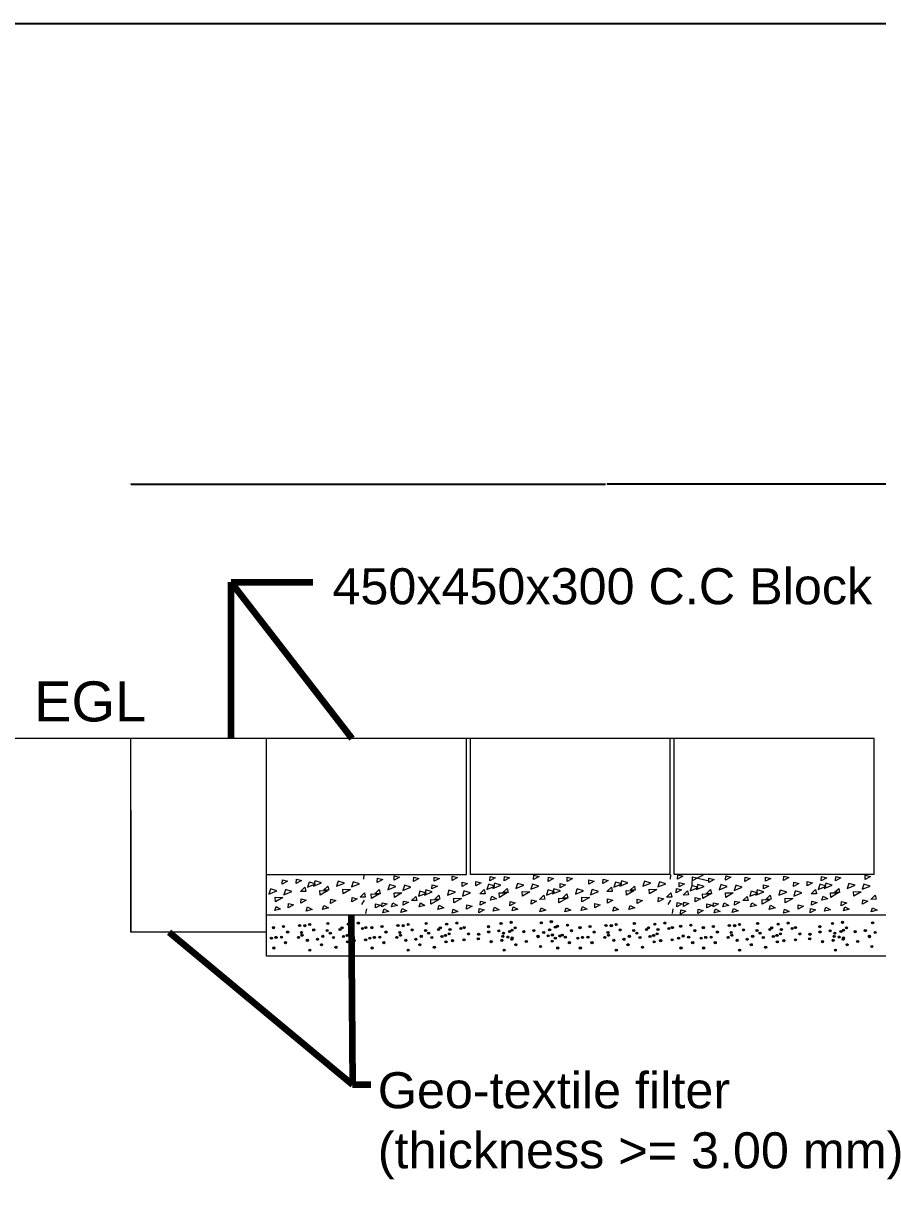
# Model space of a CAD drawing. Header units: inches. Extents: x 15 to 141071, y -30183 to 14738.
# Drawn here: x 30281 to 31949, y 761 to 3062 of the extents above; entities that cross this region are included whole.
import ezdxf

# ---------------------------------------------------------------- set-up
doc = ezdxf.new("R2010")
doc.units = ezdxf.units.IN
doc.header["$MEASUREMENT"] = 0
doc.header["$PDMODE"] = 3
doc.layers.add('LINE', color=7, linetype='Continuous')
doc.styles.get("Standard").update_dxf_attribs({"font": 'arial.ttf'})
doc.dimstyles.get("Standard").update_dxf_attribs({"dimtxt": 0.18, "dimasz": 0.18, "dimexe": 0.18, "dimexo": 0.0625, "dimgap": 0.09, "dimtad": 0, "dimtih": 1, "dimtoh": 1, "dimdec": 4, "dimzin": 0, "dimdsep": 46, "dimtxsty": 'Standard', "dimcen": 0.09, "dimadec": 0, "dimazin": 0, "dimtfac": 1, "dimtdec": 4, "dimtofl": 0, "dimtmove": 0, "dimatfit": 3, "dimfxl": 1, "dimtolj": 1, "dimtzin": 0, "dimarcsym": 0})

# ---------------------------------------------------------------- blocks, each defined once
blk = doc.blocks.new('*D16')
at = {"color": 0, "lineweight": -2, "ltscale": 0.5, "transparency": 16777216}
for p, q in [((30490.3, 2162.1), (30490.3, 2162.4)), ((30491.3, 2162.2), (31417.9, 2162.2)), ((32347.8, 2162.2), (31421.3, 2162.2)), ((32348.8, 2162.1), (32348.8, 2162.4))]:
    blk.add_line(p, q, dxfattribs=at)
at = {"color": 0, "linetype": 'Continuous', "ltscale": 0.5, "transparency": 16777216}
for points in [[(30491.3, 2162.4), (30491.3, 2162), (30490.3, 2162.2)], [(32347.8, 2162.4), (32347.8, 2162), (32348.8, 2162.2)]]:
    blk.add_solid(points, dxfattribs=at)
at = {"layer": 'Defpoints', "color": 0, "linetype": 'Continuous', "ltscale": 0.5, "transparency": 16777216}
for p in [(32348.8, 2162.2), (30490.3, 1664.9), (32348.8, 1664.9)]:
    blk.add_point(p, dxfattribs=at)
at = {"color": 0, "linetype": 'Continuous', "lineweight": 20, "ltscale": 0.5, "transparency": 16777216, "insert": (31419.6, 2162.2), "char_height": 0.85, "attachment_point": 5}
blk.add_mtext('\\A1;2.10m', dxfattribs=at)

msp = doc.modelspace()

# ---------------------------------------------------------------- hatches: boundary and pattern name
at = {"layer": 'LINE', "lineweight": 20, "ltscale": 0.5}
for points in [[(30771.353223, 1295.624726, -1), (30767.255203, 1295.624726, -1)], [(30791.004731, 1297.767614, -1), (30786.90671, 1297.767614, -1)], [(30798.905972, 1287.089308, -1), (30794.807952, 1287.089308, -1)], [(30822.369776, 1299.753891, -1), (30818.271755, 1299.753891, -1)], [(30832.425503, 1300.386628, -1), (30828.622113, 1298.860851, -1)], [(30842.021283, 1301.896778, -1), (30837.923262, 1301.896778, -1)], [(30849.922525, 1291.218472, -1), (30845.824504, 1291.218472, -1)], [(30876.346085, 1290.05179, -1), (30872.248064, 1290.05179, -1)], [(30877.52291, 1303.883055, -1), (30873.424889, 1303.883055, -1)], [(30901.347917, 1292.006923, -1), (30897.249896, 1292.006923, -1)], [(30905.075658, 1295.347636, -1), (30900.977638, 1295.347636, -1)], [(30917.50887, 1302.506642, -1), (30913.41085, 1302.506642, -1)], [(30923.850601, 1291.94818, -1), (30919.75258, 1291.94818, -1)], [(30937.160378, 1304.649529, -1), (30933.062357, 1304.649529, -1)], [(30945.061619, 1293.971223, -1), (30940.963599, 1293.971223, -1)], [(30951.702315, 1295.800812, -1), (30947.604295, 1295.800812, -1)], [(30963.601262, 1295.624726, -1), (30959.503241, 1295.624726, -1)], [(30983.252769, 1297.767614, -1), (30979.154749, 1297.767614, -1)], [(30991.154011, 1287.089308, -1), (30987.05599, 1287.089308, -1)], [(31014.617814, 1299.753891, -1), (31010.519794, 1299.753891, -1)], [(31024.673542, 1300.386628, -1), (31020.870151, 1298.860851, -1)], [(31034.269321, 1301.896778, -1), (31030.171301, 1301.896778, -1)], [(31042.170563, 1291.218472, -1), (31038.072542, 1291.218472, -1)], [(31068.594123, 1290.05179, -1), (31064.496103, 1290.05179, -1)], [(31069.770948, 1303.883055, -1), (31065.672928, 1303.883055, -1)], [(31093.595955, 1292.006923, -1), (31089.497935, 1292.006923, -1)], [(31097.323697, 1295.347636, -1), (31093.225676, 1295.347636, -1)], [(31109.756909, 1302.506642, -1), (31105.658888, 1302.506642, -1)], [(31116.098639, 1291.94818, -1), (31112.000619, 1291.94818, -1)], [(31129.408416, 1304.649529, -1), (31125.310395, 1304.649529, -1)], [(31137.309658, 1293.971223, -1), (31133.211637, 1293.971223, -1)], [(31143.950354, 1295.800812, -1), (31139.852333, 1295.800812, -1)], [(31191.45487, 1297.697202, -1), (31187.356849, 1297.697202, -1)], [(31191.782445, 1287.302316, -1), (31187.684425, 1287.302316, -1)], [(31211.433953, 1289.445204, -1), (31207.335932, 1289.445204, -1)], [(31215.926683, 1303.883055, -1), (31211.828662, 1303.883055, -1)], [(31232.665572, 1288.011757, -1), (31228.567551, 1288.011757, -1)], [(31235.57819, 1306.025942, -1), (31231.48017, 1306.025942, -1)], [(31237.715636, 1290.610954, -1), (31233.617616, 1290.610954, -1)], [(31243.479432, 1295.347636, -1), (31239.381411, 1295.347636, -1)], [(31260.51858, 1287.76526, -1), (31256.42056, 1287.76526, -1)], [(31280.170088, 1289.908148, -1), (31276.072067, 1289.908148, -1)], [(31294.519802, 1305.25943, -1), (31290.421782, 1305.25943, -1)], [(31310.872979, 1291.559149, -1), (31306.774959, 1291.559149, -1)], [(31314.171309, 1307.402318, -1), (31310.073289, 1307.402318, -1)], [(31322.072551, 1296.724012, -1), (31317.97453, 1296.724012, -1)], [(31326.076966, 1298.377515, -1), (31321.978946, 1298.377515, -1)], [(31345.728473, 1300.520403, -1), (31341.630453, 1300.520403, -1)], [(31353.629715, 1289.842096, -1), (31349.531694, 1289.842096, -1)], [(31370.199421, 1295.624726, -1), (31366.1014, 1295.624726, -1)], [(31389.850928, 1297.767614, -1), (31385.752907, 1297.767614, -1)], [(31397.752169, 1287.089308, -1), (31393.654149, 1287.089308, -1)], [(31421.215973, 1299.753891, -1), (31417.117952, 1299.753891, -1)], [(31431.2717, 1300.386628, -1), (31427.46831, 1298.860851, -1)], [(31440.86748, 1301.896778, -1), (31436.769459, 1301.896778, -1)], [(31448.768722, 1291.218472, -1), (31444.670701, 1291.218472, -1)], [(31475.192282, 1290.05179, -1), (31471.094261, 1290.05179, -1)], [(31476.369107, 1303.883055, -1), (31472.271086, 1303.883055, -1)], [(31500.194114, 1292.006923, -1), (31496.096093, 1292.006923, -1)], [(31503.921856, 1295.347636, -1), (31499.823835, 1295.347636, -1)], [(31516.355067, 1302.506642, -1), (31512.257047, 1302.506642, -1)], [(31522.696798, 1291.94818, -1), (31518.598777, 1291.94818, -1)], [(31536.006575, 1304.649529, -1), (31531.908554, 1304.649529, -1)], [(31543.907816, 1293.971223, -1), (31539.809796, 1293.971223, -1)], [(31550.548512, 1295.800812, -1), (31546.450492, 1295.800812, -1)], [(31566.990667, 1298.377515, -1), (31562.892646, 1298.377515, -1)], [(31586.642174, 1300.520403, -1), (31582.544153, 1300.520403, -1)], [(31594.543415, 1289.842096, -1), (31590.445395, 1289.842096, -1)], [(31611.113121, 1295.624726, -1), (31607.0151, 1295.624726, -1)], [(31630.764628, 1297.767614, -1), (31626.666608, 1297.767614, -1)], [(31638.66587, 1287.089308, -1), (31634.567849, 1287.089308, -1)], [(31662.129673, 1299.753891, -1), (31658.031653, 1299.753891, -1)], [(31672.185401, 1300.386628, -1), (31668.38201, 1298.860851, -1)], [(31681.78118, 1301.896778, -1), (31677.68316, 1301.896778, -1)], [(31689.682422, 1291.218472, -1), (31685.584401, 1291.218472, -1)], [(31716.105982, 1290.05179, -1), (31712.007962, 1290.05179, -1)], [(31717.282807, 1303.883055, -1), (31713.184787, 1303.883055, -1)], [(31741.107814, 1292.006923, -1), (31737.009794, 1292.006923, -1)], [(31744.835556, 1295.347636, -1), (31740.737535, 1295.347636, -1)], [(31757.268768, 1302.506642, -1), (31753.170747, 1302.506642, -1)], [(31763.610498, 1291.94818, -1), (31759.512478, 1291.94818, -1)], [(31776.920275, 1304.649529, -1), (31772.822254, 1304.649529, -1)], [(31784.821517, 1293.971223, -1), (31780.723496, 1293.971223, -1)], [(31791.462213, 1295.800812, -1), (31787.364192, 1295.800812, -1)], [(31838.966729, 1297.697202, -1), (31834.868708, 1297.697202, -1)], [(31839.294304, 1287.302316, -1), (31835.196284, 1287.302316, -1)], [(31858.945812, 1289.445204, -1), (31854.847791, 1289.445204, -1)], [(31863.438542, 1303.883055, -1), (31859.340521, 1303.883055, -1)], [(31880.177431, 1288.011757, -1), (31876.07941, 1288.011757, -1)], [(31883.090049, 1306.025942, -1), (31878.992029, 1306.025942, -1)], [(31885.227495, 1290.610954, -1), (31881.129475, 1290.610954, -1)], [(31890.991291, 1295.347636, -1), (31886.89327, 1295.347636, -1)], [(31908.030439, 1287.76526, -1), (31903.932419, 1287.76526, -1)], [(31927.681947, 1289.908148, -1), (31923.583926, 1289.908148, -1)], [(31942.031661, 1305.25943, -1), (31937.933641, 1305.25943, -1)], [(30767.21673, 1274.978943, -1), (30763.118709, 1274.978943, -1)], [(30776.103028, 1276.656945, -1), (30772.005007, 1276.656945, -1)], [(30786.868237, 1277.12183, -1), (30782.770216, 1277.12183, -1)], [(30794.769478, 1266.443524, -1), (30790.671458, 1266.443524, -1)], [(30819.890937, 1277.448176, -1), (30816.087547, 1275.922399, -1)], [(30825.991686, 1286.257901, -1), (30821.893665, 1286.257901, -1)], [(30827.11958, 1280.786109, -1), (30823.02156, 1280.786109, -1)], [(30837.536949, 1270.849779, -1), (30833.438929, 1270.849779, -1)], [(30857.188456, 1272.992666, -1), (30853.090436, 1272.992666, -1)], [(30867.795142, 1278.670678, -1), (30863.697122, 1278.670678, -1)], [(30882.272714, 1284.915273, -1), (30878.174694, 1284.915273, -1)], [(30888.553501, 1276.355318, -1), (30884.455481, 1276.355318, -1)], [(30908.205009, 1278.498206, -1), (30904.106988, 1278.498206, -1)], [(30915.299658, 1280.567068, -1), (30911.201638, 1280.567068, -1)], [(30916.10625, 1267.8199, -1), (30912.00823, 1267.8199, -1)], [(30922.258675, 1283.53886, -1), (30918.160654, 1283.53886, -1)], [(30928.900665, 1270.193448, -1), (30924.802645, 1270.193448, -1)], [(30951.402055, 1272.03165, -1), (30947.304035, 1272.03165, -1)], [(30959.464768, 1274.978943, -1), (30955.366748, 1274.978943, -1)], [(30968.351067, 1276.656945, -1), (30964.253046, 1276.656945, -1)], [(30979.116275, 1277.12183, -1), (30975.018255, 1277.12183, -1)], [(30987.017517, 1266.443524, -1), (30982.919496, 1266.443524, -1)], [(31012.138976, 1277.448176, -1), (31008.335586, 1275.922399, -1)], [(31018.239724, 1286.257901, -1), (31014.141704, 1286.257901, -1)], [(31019.367619, 1280.786109, -1), (31015.269598, 1280.786109, -1)], [(31029.784988, 1270.849779, -1), (31025.686967, 1270.849779, -1)], [(31049.436495, 1272.992666, -1), (31045.338474, 1272.992666, -1)], [(31060.043181, 1278.670678, -1), (31055.94516, 1278.670678, -1)], [(31074.520753, 1284.915273, -1), (31070.422732, 1284.915273, -1)], [(31080.80154, 1276.355318, -1), (31076.703519, 1276.355318, -1)], [(31100.453047, 1278.498206, -1), (31096.355027, 1278.498206, -1)], [(31107.547697, 1280.567068, -1), (31103.449676, 1280.567068, -1)], [(31108.354289, 1267.8199, -1), (31104.256268, 1267.8199, -1)], [(31114.506713, 1283.53886, -1), (31110.408693, 1283.53886, -1)], [(31121.148704, 1270.193448, -1), (31117.050683, 1270.193448, -1)], [(31143.650094, 1272.03165, -1), (31139.552073, 1272.03165, -1)], [(31152.201036, 1283.412762, -1), (31148.103016, 1283.412762, -1)], [(31171.503103, 1273.987337, -1), (31167.405082, 1273.987337, -1)], [(31172.152803, 1282.768699, -1), (31168.054783, 1282.768699, -1)], [(31196.53225, 1268.334535, -1), (31192.434229, 1268.334535, -1)], [(31217.305485, 1270.849779, -1), (31213.207464, 1270.849779, -1)], [(31219.335194, 1278.766898, -1), (31215.237174, 1278.766898, -1)], [(31220.676487, 1284.915273, -1), (31216.578467, 1284.915273, -1)], [(31229.165988, 1277.332897, -1), (31225.067968, 1277.332897, -1)], [(31236.956992, 1272.992666, -1), (31232.858972, 1272.992666, -1)], [(31237.71693, 1275.435953, -1), (31233.61891, 1275.435953, -1)], [(31265.268385, 1268.797479, -1), (31261.170364, 1268.797479, -1)], [(31288.071329, 1279.229841, -1), (31283.973309, 1279.229841, -1)], [(31288.300342, 1277.667613, -1), (31284.202321, 1277.667613, -1)], [(31299.269607, 1286.291649, -1), (31295.171586, 1286.291649, -1)], [(31307.951849, 1279.8105, -1), (31303.853829, 1279.8105, -1)], [(31315.853091, 1269.132194, -1), (31311.75507, 1269.132194, -1)], [(31316.272484, 1281.372729, -1), (31312.174464, 1281.372729, -1)], [(31321.940472, 1274.978943, -1), (31317.842452, 1274.978943, -1)], [(31330.826771, 1279.409734, -1), (31326.72875, 1279.409734, -1)], [(31335.575845, 1281.126232, -1), (31331.477825, 1281.126232, -1)], [(31341.591979, 1277.12183, -1), (31337.493959, 1277.12183, -1)], [(31349.493221, 1266.443524, -1), (31345.3952, 1266.443524, -1)], [(31366.062927, 1274.978943, -1), (31361.964906, 1274.978943, -1)], [(31374.949225, 1276.656945, -1), (31370.851204, 1276.656945, -1)], [(31385.714434, 1277.12183, -1), (31381.616413, 1277.12183, -1)], [(31393.615675, 1266.443524, -1), (31389.517655, 1266.443524, -1)], [(31418.737134, 1277.448176, -1), (31414.933744, 1275.922399, -1)], [(31424.837883, 1286.257901, -1), (31420.739862, 1286.257901, -1)], [(31425.965777, 1280.786109, -1), (31421.867757, 1280.786109, -1)], [(31436.383146, 1270.849779, -1), (31432.285126, 1270.849779, -1)], [(31456.034653, 1272.992666, -1), (31451.936633, 1272.992666, -1)], [(31466.641339, 1278.670678, -1), (31462.543319, 1278.670678, -1)], [(31481.118911, 1284.915273, -1), (31477.020891, 1284.915273, -1)], [(31487.399698, 1276.355318, -1), (31483.301678, 1276.355318, -1)], [(31507.051206, 1278.498206, -1), (31502.953185, 1278.498206, -1)], [(31514.145855, 1280.567068, -1), (31510.047835, 1280.567068, -1)], [(31514.952447, 1267.8199, -1), (31510.854427, 1267.8199, -1)], [(31521.104872, 1283.53886, -1), (31517.006851, 1283.53886, -1)], [(31527.746862, 1270.193448, -1), (31523.648842, 1270.193448, -1)], [(31550.248252, 1272.03165, -1), (31546.150232, 1272.03165, -1)], [(31562.854173, 1274.978943, -1), (31558.756152, 1274.978943, -1)], [(31571.740471, 1279.409734, -1), (31567.64245, 1279.409734, -1)], [(31582.50568, 1277.12183, -1), (31578.407659, 1277.12183, -1)], [(31590.406921, 1266.443524, -1), (31586.308901, 1266.443524, -1)], [(31606.976627, 1274.978943, -1), (31602.878607, 1274.978943, -1)], [(31615.862926, 1276.656945, -1), (31611.764905, 1276.656945, -1)], [(31626.628134, 1277.12183, -1), (31622.530114, 1277.12183, -1)], [(31634.529376, 1266.443524, -1), (31630.431355, 1266.443524, -1)], [(31659.650835, 1277.448176, -1), (31655.847445, 1275.922399, -1)], [(31665.751583, 1286.257901, -1), (31661.653563, 1286.257901, -1)], [(31666.879478, 1280.786109, -1), (31662.781457, 1280.786109, -1)], [(31677.296847, 1270.849779, -1), (31673.198826, 1270.849779, -1)], [(31696.948354, 1272.992666, -1), (31692.850333, 1272.992666, -1)], [(31707.55504, 1278.670678, -1), (31703.457019, 1278.670678, -1)], [(31722.032612, 1284.915273, -1), (31717.934591, 1284.915273, -1)], [(31728.313399, 1276.355318, -1), (31724.215378, 1276.355318, -1)], [(31747.964906, 1278.498206, -1), (31743.866886, 1278.498206, -1)], [(31755.059556, 1280.567068, -1), (31750.961535, 1280.567068, -1)], [(31755.866148, 1267.8199, -1), (31751.768127, 1267.8199, -1)], [(31762.018572, 1283.53886, -1), (31757.920552, 1283.53886, -1)], [(31768.660563, 1270.193448, -1), (31764.562542, 1270.193448, -1)], [(31791.161953, 1272.03165, -1), (31787.063932, 1272.03165, -1)], [(31799.712895, 1283.412762, -1), (31795.614875, 1283.412762, -1)], [(31819.014962, 1273.987337, -1), (31814.916941, 1273.987337, -1)], [(31819.664662, 1282.768699, -1), (31815.566642, 1282.768699, -1)], [(31844.044109, 1268.334535, -1), (31839.946088, 1268.334535, -1)], [(31864.817344, 1270.849779, -1), (31860.719323, 1270.849779, -1)], [(31866.847053, 1278.766898, -1), (31862.749033, 1278.766898, -1)], [(31868.188346, 1284.915273, -1), (31864.090326, 1284.915273, -1)], [(31876.677847, 1277.332897, -1), (31872.579826, 1277.332897, -1)], [(31884.468851, 1272.992666, -1), (31880.370831, 1272.992666, -1)], [(31885.228789, 1275.435953, -1), (31881.130769, 1275.435953, -1)], [(31912.780244, 1268.797479, -1), (31908.682223, 1268.797479, -1)], [(31935.583188, 1279.229841, -1), (31931.485168, 1279.229841, -1)], [(31935.812201, 1277.667613, -1), (31931.71418, 1277.667613, -1)], [(31946.781466, 1286.291649, -1), (31942.683445, 1286.291649, -1)], [(30771.966534, 1256.011161, -1), (30767.868514, 1256.011161, -1)], [(30842.286754, 1251.881997, -1), (30838.188733, 1251.881997, -1)], [(30865.089698, 1262.31436, -1), (30860.991677, 1262.31436, -1)], [(30893.303306, 1257.387537, -1), (30889.205285, 1257.387537, -1)], [(30964.214573, 1256.011161, -1), (30960.116552, 1256.011161, -1)], [(31034.534792, 1251.881997, -1), (31030.436772, 1251.881997, -1)], [(31057.337736, 1262.31436, -1), (31053.239716, 1262.31436, -1)], [(31085.551344, 1257.387537, -1), (31081.453324, 1257.387537, -1)], [(31222.05529, 1251.881997, -1), (31217.957269, 1251.881997, -1)], [(31244.858234, 1262.31436, -1), (31240.760213, 1262.31436, -1)], [(31293.050146, 1258.699831, -1), (31288.952126, 1258.699831, -1)], [(31326.690277, 1256.011161, -1), (31322.592256, 1256.011161, -1)], [(31370.812731, 1256.011161, -1), (31366.714711, 1256.011161, -1)], [(31441.132951, 1251.881997, -1), (31437.03493, 1251.881997, -1)], [(31463.935895, 1262.31436, -1), (31459.837874, 1262.31436, -1)], [(31492.149503, 1257.387537, -1), (31488.051482, 1257.387537, -1)], [(31567.603977, 1256.011161, -1), (31563.505957, 1256.011161, -1)], [(31611.726432, 1256.011161, -1), (31607.628411, 1256.011161, -1)], [(31682.046651, 1251.881997, -1), (31677.948631, 1251.881997, -1)], [(31704.849595, 1262.31436, -1), (31700.751575, 1262.31436, -1)], [(31733.063203, 1257.387537, -1), (31728.965183, 1257.387537, -1)], [(31869.567148, 1251.881997, -1), (31865.469128, 1251.881997, -1)], [(31892.370093, 1262.31436, -1), (31888.272072, 1262.31436, -1)], [(31940.562005, 1258.699831, -1), (31936.463985, 1258.699831, -1)]]:
    msp.add_hatch(color=7, dxfattribs=at).paths.add_polyline_path(points)

# ---------------------------------------------------------------- linework, layer by layer
at = {"layer": 'LINE', "color": 7, "lineweight": 20, "ltscale": 0.5}
for p, q in [((31942.680456, 1664.871229), (29503.404084, 1664.871229)), ((30490.32276, 1286.678815), (30490.32276, 1664.871229)), ((30755.657181, 1240.219009), (30755.657181, 1664.871229)), ((31146.091464, 1399.536808), (31146.091464, 1664.871229)), ((31153.951678, 1399.536808), (31153.951678, 1664.871229)), ((31544.38596, 1399.536808), (31544.38596, 1664.871229)), ((31552.246174, 1399.536808), (31552.246174, 1664.871229)), ((31942.680456, 1399.536808), (31942.680456, 1664.871229)), ((30490.251291, 1525.655513), (30490.251291, 1286.60426)), ((31146.091464, 1399.116329), (30755.657181, 1399.116329)), ((30786.272615, 1380.863758), (30786.771945, 1389.168188)), ((30796.742258, 1386.578236), (30786.272615, 1380.863758)), ((30786.771945, 1389.168188), (30796.742258, 1386.578236)), ((30813.810819, 1382.077655), (30814.310149, 1390.382086)), ((30824.280462, 1387.792133), (30813.810819, 1382.077655)), ((30814.310149, 1390.382086), (30824.280462, 1387.792133)), ((30838.668099, 1384.428538), (30835.683737, 1374.671077)), ((30835.683737, 1374.671077), (30851.276432, 1380.975001)), ((30851.276432, 1380.975001), (30838.780752, 1384.796859)), ((30850.319057, 1386.58335), (30847.334695, 1376.825889)), ((30847.334695, 1376.825889), (30862.92739, 1383.129813)), ((30862.92739, 1383.129813), (30850.431709, 1386.951672)), ((30895.297246, 1386.322356), (30892.312884, 1376.564895)), ((30892.312884, 1376.564895), (30907.90558, 1382.868819)), ((30907.90558, 1382.868819), (30895.409899, 1386.690678)), ((30924.608499, 1384.888907), (30921.624137, 1375.131446)), ((30921.624137, 1375.131446), (30937.216832, 1381.43537)), ((30937.216832, 1381.43537), (30924.721152, 1385.257229)), ((30945.999663, 1390.698814), (30946.498992, 1399.003245)), ((30972.125217, 1383.873643), (30972.624547, 1392.178074)), ((30982.59486, 1389.588121), (30972.125217, 1383.873643)), ((30972.624547, 1392.178074), (30982.59486, 1389.588121)), ((31004.787787, 1388.596915), (31005.287116, 1396.901346)), ((31015.25743, 1394.311393), (31004.787787, 1388.596915)), ((31005.287116, 1396.901346), (31015.25743, 1394.311393)), ((31042.82906, 1386.019196), (31043.328389, 1394.323626)), ((31053.298702, 1391.733674), (31042.82906, 1386.019196)), ((31043.328389, 1394.323626), (31053.298702, 1391.733674)), ((31082.881105, 1386.235279), (31083.380434, 1394.53971)), ((31093.350748, 1391.949757), (31082.881105, 1386.235279)), ((31083.380434, 1394.53971), (31093.350748, 1391.949757)), ((31118.12636, 1387.73913), (31118.625689, 1396.043561)), ((31128.596003, 1393.453608), (31118.12636, 1387.73913)), ((31118.625689, 1396.043561), (31128.596003, 1393.453608)), ((31137.684867, 1376.360934), (31138.184196, 1384.665365)), ((31148.154509, 1382.075413), (31137.684867, 1376.360934)), ((31138.184196, 1384.665365), (31148.154509, 1382.075413)), ((31544.38596, 1399.536808), (31153.951678, 1399.536808)), ((31164.33653, 1377.607032), (31164.835859, 1385.911463)), ((31174.806172, 1383.32151), (31164.33653, 1377.607032)), ((31164.835859, 1385.911463), (31174.806172, 1383.32151)), ((31192.184516, 1387.071237), (31192.683845, 1395.375668)), ((31202.654159, 1392.785715), (31192.184516, 1387.071237)), ((31192.683845, 1395.375668), (31202.654159, 1392.785715)), ((31200.844767, 1382.112727), (31197.860405, 1372.355266)), ((31213.4531, 1378.65919), (31200.95742, 1382.481049)), ((31220.121998, 1387.071237), (31220.621327, 1395.375668)), ((31230.59164, 1392.785715), (31220.121998, 1387.071237)), ((31220.621327, 1395.375668), (31230.59164, 1392.785715)), ((31245.822956, 1381.851733), (31242.838595, 1372.094272)), ((31258.43129, 1378.398196), (31245.935609, 1382.220055)), ((31287.742543, 1376.964748), (31275.246862, 1380.786606)), ((31277.590146, 1389.659869), (31278.089476, 1397.9643)), ((31288.059789, 1395.374347), (31277.590146, 1389.659869)), ((31278.089476, 1397.9643), (31288.059789, 1395.374347)), ((31306.172164, 1386.010465), (31306.671494, 1394.314896)), ((31316.641807, 1391.724943), (31306.172164, 1386.010465)), ((31306.671494, 1394.314896), (31316.641807, 1391.724943)), ((31329.147745, 1373.534762), (31329.647074, 1381.839193)), ((31329.647074, 1381.839193), (31339.617388, 1379.24924)), ((31342.779116, 1385.80093), (31343.278446, 1394.105361)), ((31353.248759, 1391.515408), (31342.779116, 1385.80093)), ((31343.278446, 1394.105361), (31353.248759, 1391.515408)), ((31385.118812, 1380.863758), (31385.618142, 1389.168188)), ((31395.588455, 1386.578236), (31385.118812, 1380.863758)), ((31385.618142, 1389.168188), (31395.588455, 1386.578236)), ((31412.657016, 1382.077655), (31413.156346, 1390.382086)), ((31423.126659, 1387.792133), (31412.657016, 1382.077655)), ((31413.156346, 1390.382086), (31423.126659, 1387.792133)), ((31437.514296, 1384.428538), (31434.529934, 1374.671077)), ((31434.529934, 1374.671077), (31450.122629, 1380.975001)), ((31450.122629, 1380.975001), (31437.626949, 1384.796859)), ((31449.165254, 1386.58335), (31446.180892, 1376.825889)), ((31446.180892, 1376.825889), (31461.773587, 1383.129813)), ((31461.773587, 1383.129813), (31449.277906, 1386.951672)), ((31494.143443, 1386.322356), (31491.159081, 1376.564895)), ((31491.159081, 1376.564895), (31506.751777, 1382.868819)), ((31506.751777, 1382.868819), (31494.256096, 1386.690678)), ((31523.454696, 1384.888907), (31520.470334, 1375.131446)), ((31520.470334, 1375.131446), (31536.063029, 1381.43537)), ((31536.063029, 1381.43537), (31523.567349, 1385.257229)), ((31544.84586, 1390.698814), (31545.345189, 1399.003245)), ((31942.680456, 1399.536808), (31552.246174, 1399.536808)), ((31558.814614, 1390.314666), (31559.313944, 1398.619097)), ((31569.284257, 1396.029145), (31558.814614, 1390.314666)), ((31559.313944, 1398.619097), (31569.284257, 1396.029145)), ((31561.645659, 1375.278136), (31562.144988, 1383.582567)), ((31572.115302, 1380.992614), (31561.645659, 1375.278136)), ((31562.144988, 1383.582567), (31572.115302, 1380.992614)), ((31587.072063, 1377.857727), (31588.113833, 1395.183594)), ((31610.8049, 1399.536808), (31587.614504, 1386.879163)), ((31588.113833, 1395.183594), (31619.821866, 1386.946912)), ((31619.637076, 1383.873643), (31620.136406, 1392.178074)), ((31630.106719, 1389.588121), (31619.637076, 1383.873643)), ((31620.136406, 1392.178074), (31630.106719, 1389.588121)), ((31652.299646, 1388.596915), (31652.798975, 1396.901346)), ((31662.769289, 1394.311393), (31652.299646, 1388.596915)), ((31652.798975, 1396.901346), (31662.769289, 1394.311393)), ((31690.340919, 1386.019196), (31690.840248, 1394.323626)), ((31700.810561, 1391.733674), (31690.340919, 1386.019196)), ((31690.840248, 1394.323626), (31700.810561, 1391.733674)), ((31730.392964, 1386.235279), (31730.892293, 1394.53971)), ((31740.862607, 1391.949757), (31730.392964, 1386.235279)), ((31730.892293, 1394.53971), (31740.862607, 1391.949757)), ((31765.638219, 1387.73913), (31766.137548, 1396.043561)), ((31776.107862, 1393.453608), (31765.638219, 1387.73913)), ((31766.137548, 1396.043561), (31776.107862, 1393.453608)), ((31785.196726, 1376.360934), (31785.696055, 1384.665365)), ((31795.666368, 1382.075413), (31785.196726, 1376.360934)), ((31785.696055, 1384.665365), (31795.666368, 1382.075413)), ((31811.848389, 1377.607032), (31812.347718, 1385.911463)), ((31822.318031, 1383.32151), (31811.848389, 1377.607032)), ((31812.347718, 1385.911463), (31822.318031, 1383.32151)), ((31839.696375, 1387.071237), (31840.195704, 1395.375668)), ((31850.166018, 1392.785715), (31839.696375, 1387.071237)), ((31840.195704, 1395.375668), (31850.166018, 1392.785715)), ((31848.356626, 1382.112727), (31845.372264, 1372.355266)), ((31860.964959, 1378.65919), (31848.469279, 1382.481049)), ((31867.633857, 1387.071237), (31868.133186, 1395.375668)), ((31878.103499, 1392.785715), (31867.633857, 1387.071237)), ((31868.133186, 1395.375668), (31878.103499, 1392.785715)), ((31893.334815, 1381.851733), (31890.350454, 1372.094272)), ((31905.943149, 1378.398196), (31893.447468, 1382.220055)), ((31935.254402, 1376.964748), (31922.758721, 1380.786606)), ((31925.102005, 1389.659869), (31925.601335, 1397.9643)), ((31935.571648, 1395.374347), (31925.102005, 1389.659869)), ((31925.601335, 1397.9643), (31935.571648, 1395.374347)), ((30763.337717, 1370.962231), (30760.353355, 1361.20477)), ((30760.353355, 1361.20477), (30775.94605, 1367.508695)), ((30775.94605, 1367.508695), (30763.45037, 1371.330553)), ((30792.64897, 1369.528782), (30789.664608, 1359.771322)), ((30789.664608, 1359.771322), (30805.257303, 1366.075246)), ((30805.257303, 1366.075246), (30792.761622, 1369.897104)), ((30822.032669, 1366.223652), (30830.580904, 1374.542087)), ((30832.332213, 1366.409079), (30822.032669, 1366.223652)), ((30830.580904, 1374.542087), (30832.332213, 1366.409079)), ((30860.143795, 1359.294489), (30859.756729, 1368.419723)), ((30859.756729, 1368.419723), (30874.772062, 1367.859715)), ((30874.772062, 1367.859715), (30860.143795, 1359.294489)), ((30867.010858, 1368.629329), (30875.559093, 1376.947765)), ((30877.310403, 1368.814757), (30867.010858, 1368.629329)), ((30875.559093, 1376.947765), (30877.310403, 1368.814757)), ((30904.734919, 1370.825401), (30919.750252, 1370.265393)), ((30905.121985, 1361.700167), (30904.734919, 1370.825401)), ((30919.750252, 1370.265393), (30905.121985, 1361.700167)), ((30938.393626, 1355.33415), (30946.941861, 1363.652585)), ((30946.941861, 1363.652585), (30948.693171, 1355.519577)), ((30960.466776, 1352.49497), (30960.07971, 1361.620204)), ((30960.07971, 1361.620204), (30975.095043, 1361.060196)), ((30975.095043, 1361.060196), (30960.466776, 1352.49497)), ((30967.333839, 1361.829811), (30975.882074, 1370.148246)), ((30977.633384, 1362.015238), (30967.333839, 1361.829811)), ((30975.882074, 1370.148246), (30977.633384, 1362.015238)), ((30995.620227, 1379.522837), (30992.635865, 1369.765376)), ((30992.635865, 1369.765376), (31008.228561, 1376.0693)), ((31008.228561, 1376.0693), (30995.73288, 1379.891159)), ((31005.0579, 1364.025882), (31020.073233, 1363.465874)), ((31005.444966, 1354.900648), (31005.0579, 1364.025882)), ((31020.073233, 1363.465874), (31005.444966, 1354.900648)), ((31024.93148, 1378.089388), (31021.947118, 1368.331927)), ((31021.947118, 1368.331927), (31037.539813, 1374.635852)), ((31037.539813, 1374.635852), (31025.044133, 1378.45771)), ((31055.352037, 1366.739517), (31052.367675, 1356.982056)), ((31052.367675, 1356.982056), (31067.960371, 1363.28598)), ((31067.960371, 1363.28598), (31055.46469, 1367.107839)), ((31067.002995, 1368.894329), (31064.018633, 1359.136868)), ((31064.018633, 1359.136868), (31079.611328, 1365.440792)), ((31079.611328, 1365.440792), (31067.115648, 1369.262651)), ((31078.945016, 1371.205866), (31079.444345, 1379.510297)), ((31089.414658, 1376.920344), (31078.945016, 1371.205866)), ((31079.444345, 1379.510297), (31089.414658, 1376.920344)), ((31083.694797, 1350.940309), (31092.243031, 1359.258744)), ((31092.243031, 1359.258744), (31093.994341, 1351.125736)), ((31111.981185, 1368.633335), (31108.996823, 1358.875874)), ((31108.996823, 1358.875874), (31124.589518, 1365.179799)), ((31124.589518, 1365.179799), (31112.093837, 1369.001657)), ((31141.292437, 1367.199886), (31138.308075, 1357.442426)), ((31138.308075, 1357.442426), (31153.900771, 1363.74635)), ((31153.900771, 1363.74635), (31141.40509, 1367.568208)), ((31172.558379, 1361.753029), (31181.106614, 1370.071464)), ((31182.857924, 1361.938456), (31172.558379, 1361.753029)), ((31181.106614, 1370.071464), (31182.857924, 1361.938456)), ((31189.193809, 1379.957915), (31186.209447, 1370.200454)), ((31186.209447, 1370.200454), (31201.802143, 1376.504378)), ((31201.802143, 1376.504378), (31189.306462, 1380.326236)), ((31197.860405, 1372.355266), (31213.4531, 1378.65919)), ((31210.669505, 1354.823866), (31210.282439, 1363.9491)), ((31210.282439, 1363.9491), (31225.297773, 1363.389092)), ((31225.297773, 1363.389092), (31210.669505, 1354.823866)), ((31217.536569, 1364.158707), (31226.084803, 1372.477142)), ((31227.836113, 1364.344134), (31217.536569, 1364.158707)), ((31226.084803, 1372.477142), (31227.836113, 1364.344134)), ((31242.838595, 1372.094272), (31258.43129, 1378.398196)), ((31255.260629, 1366.354778), (31270.275962, 1365.79477)), ((31255.647695, 1357.229544), (31255.260629, 1366.354778)), ((31270.275962, 1365.79477), (31255.647695, 1357.229544)), ((31275.134209, 1380.418284), (31272.149847, 1370.660823)), ((31272.149847, 1370.660823), (31287.742543, 1376.964748)), ((31288.919337, 1350.863527), (31297.467571, 1359.181962)), ((31297.467571, 1359.181962), (31299.218881, 1351.048954)), ((31305.554767, 1369.068413), (31302.570405, 1359.310952)), ((31302.570405, 1359.310952), (31318.1631, 1365.614876)), ((31318.1631, 1365.614876), (31305.667419, 1369.436735)), ((31317.205724, 1371.223225), (31314.221362, 1361.465764)), ((31314.221362, 1361.465764), (31329.814058, 1367.769689)), ((31329.814058, 1367.769689), (31317.318377, 1371.591547)), ((31339.617388, 1379.24924), (31329.147745, 1373.534762)), ((31333.897526, 1353.269205), (31342.445761, 1361.58764)), ((31342.445761, 1361.58764), (31344.197071, 1353.454632)), ((31362.183914, 1370.962231), (31359.199552, 1361.20477)), ((31359.199552, 1361.20477), (31374.792247, 1367.508695)), ((31374.792247, 1367.508695), (31362.296567, 1371.330553)), ((31391.495167, 1369.528782), (31388.510805, 1359.771322)), ((31388.510805, 1359.771322), (31404.1035, 1366.075246)), ((31404.1035, 1366.075246), (31391.607819, 1369.897104)), ((31420.878866, 1366.223652), (31429.427101, 1374.542087)), ((31431.17841, 1366.409079), (31420.878866, 1366.223652)), ((31429.427101, 1374.542087), (31431.17841, 1366.409079)), ((31458.989992, 1359.294489), (31458.602926, 1368.419723)), ((31458.602926, 1368.419723), (31473.618259, 1367.859715)), ((31473.618259, 1367.859715), (31458.989992, 1359.294489)), ((31465.857056, 1368.629329), (31474.40529, 1376.947765)), ((31476.1566, 1368.814757), (31465.857056, 1368.629329)), ((31474.40529, 1376.947765), (31476.1566, 1368.814757)), ((31503.581116, 1370.825401), (31518.596449, 1370.265393)), ((31503.968182, 1361.700167), (31503.581116, 1370.825401)), ((31518.596449, 1370.265393), (31503.968182, 1361.700167)), ((31537.239823, 1355.33415), (31545.788058, 1363.652585)), ((31545.788058, 1363.652585), (31547.539368, 1355.519577)), ((31556.00498, 1363.618577), (31556.504309, 1371.923008)), ((31566.474622, 1369.333056), (31556.00498, 1363.618577)), ((31556.504309, 1371.923008), (31566.474622, 1369.333056)), ((31569.867509, 1359.424133), (31578.415743, 1367.742568)), ((31580.167053, 1359.60956), (31569.867509, 1359.424133)), ((31578.415743, 1367.742568), (31580.167053, 1359.60956)), ((31586.502939, 1377.629019), (31583.518577, 1367.871558)), ((31583.518577, 1367.871558), (31599.111272, 1374.175482)), ((31599.111272, 1374.175482), (31586.615592, 1377.99734)), ((31598.153896, 1379.783831), (31595.169535, 1370.02637)), ((31595.169535, 1370.02637), (31610.76223, 1376.330294)), ((31610.76223, 1376.330294), (31598.266549, 1380.152153)), ((31607.978635, 1352.49497), (31607.591569, 1361.620204)), ((31607.591569, 1361.620204), (31622.606902, 1361.060196)), ((31622.606902, 1361.060196), (31607.978635, 1352.49497)), ((31614.845698, 1361.829811), (31623.393933, 1370.148246)), ((31625.145243, 1362.015238), (31614.845698, 1361.829811)), ((31623.393933, 1370.148246), (31625.145243, 1362.015238)), ((31643.132086, 1379.522837), (31640.147724, 1369.765376)), ((31640.147724, 1369.765376), (31655.74042, 1376.0693)), ((31655.74042, 1376.0693), (31643.244739, 1379.891159)), ((31652.569758, 1364.025882), (31667.585092, 1363.465874)), ((31652.956825, 1354.900648), (31652.569758, 1364.025882)), ((31667.585092, 1363.465874), (31652.956825, 1354.900648)), ((31672.443339, 1378.089388), (31669.458977, 1368.331927)), ((31669.458977, 1368.331927), (31685.051672, 1374.635852)), ((31685.051672, 1374.635852), (31672.555992, 1378.45771)), ((31702.863896, 1366.739517), (31699.879534, 1356.982056)), ((31699.879534, 1356.982056), (31715.47223, 1363.28598)), ((31715.47223, 1363.28598), (31702.976549, 1367.107839)), ((31714.514854, 1368.894329), (31711.530492, 1359.136868)), ((31711.530492, 1359.136868), (31727.123187, 1365.440792)), ((31727.123187, 1365.440792), (31714.627507, 1369.262651)), ((31726.456875, 1371.205866), (31726.956204, 1379.510297)), ((31736.926517, 1376.920344), (31726.456875, 1371.205866)), ((31726.956204, 1379.510297), (31736.926517, 1376.920344)), ((31731.206656, 1350.940309), (31739.75489, 1359.258744)), ((31739.75489, 1359.258744), (31741.5062, 1351.125736)), ((31759.493043, 1368.633335), (31756.508682, 1358.875874)), ((31756.508682, 1358.875874), (31772.101377, 1365.179799)), ((31772.101377, 1365.179799), (31759.605696, 1369.001657)), ((31788.804296, 1367.199886), (31785.819934, 1357.442426)), ((31785.819934, 1357.442426), (31801.41263, 1363.74635)), ((31801.41263, 1363.74635), (31788.916949, 1367.568208)), ((31820.070238, 1361.753029), (31828.618473, 1370.071464)), ((31830.369783, 1361.938456), (31820.070238, 1361.753029)), ((31828.618473, 1370.071464), (31830.369783, 1361.938456)), ((31836.705668, 1379.957915), (31833.721306, 1370.200454)), ((31833.721306, 1370.200454), (31849.314002, 1376.504378)), ((31849.314002, 1376.504378), (31836.818321, 1380.326236)), ((31845.372264, 1372.355266), (31860.964959, 1378.65919)), ((31858.181364, 1354.823866), (31857.794298, 1363.9491)), ((31857.794298, 1363.9491), (31872.809632, 1363.389092)), ((31872.809632, 1363.389092), (31858.181364, 1354.823866)), ((31865.048428, 1364.158707), (31873.596662, 1372.477142)), ((31875.347972, 1364.344134), (31865.048428, 1364.158707)), ((31873.596662, 1372.477142), (31875.347972, 1364.344134)), ((31890.350454, 1372.094272), (31905.943149, 1378.398196)), ((31902.772488, 1366.354778), (31917.787821, 1365.79477)), ((31903.159554, 1357.229544), (31902.772488, 1366.354778)), ((31917.787821, 1365.79477), (31903.159554, 1357.229544)), ((31922.646068, 1380.418284), (31919.661706, 1370.660823)), ((31919.661706, 1370.660823), (31935.254402, 1376.964748)), ((31936.431196, 1350.863527), (31944.97943, 1359.181962)), ((31944.97943, 1359.181962), (31946.73074, 1351.048954)), ((30771.682678, 1328.980514), (30774.155557, 1336.923925)), ((30772.775389, 1355.465276), (30787.790723, 1354.905268)), ((30773.162455, 1346.340042), (30772.775389, 1355.465276)), ((30787.790723, 1354.905268), (30773.162455, 1346.340042)), ((30774.155557, 1336.923925), (30783.215916, 1332.022404)), ((30798.020938, 1334.441076), (30798.520267, 1342.745507)), ((30808.49058, 1340.155554), (30798.020938, 1334.441076)), ((30798.520267, 1342.745507), (30808.49058, 1340.155554)), ((30822.785687, 1343.7984), (30823.285016, 1352.102831)), ((30833.255329, 1349.512879), (30822.785687, 1343.7984)), ((30823.285016, 1352.102831), (30833.255329, 1349.512879)), ((30833.31308, 1328.113999), (30835.785959, 1336.057409)), ((30835.785959, 1336.057409), (30844.846318, 1331.155889)), ((30864.995228, 1331.147893), (30867.468107, 1339.091304)), ((30867.468107, 1339.091304), (30876.528466, 1334.189783)), ((30880.714352, 1342.983931), (30881.213681, 1351.288362)), ((30891.183994, 1348.698409), (30880.714352, 1342.983931)), ((30881.213681, 1351.288362), (30891.183994, 1348.698409)), ((30922.325084, 1346.24177), (30922.824413, 1354.546201)), ((30932.794727, 1351.956248), (30922.325084, 1346.24177)), ((30922.824413, 1354.546201), (30932.794727, 1351.956248)), ((30948.693171, 1355.519577), (30938.393626, 1355.33415)), ((30946.114693, 1349.642439), (30940.881189, 1340.883164)), ((30968.239842, 1334.209444), (30968.739171, 1342.513875)), ((30978.709485, 1339.923923), (30968.239842, 1334.209444)), ((30968.739171, 1342.513875), (30978.709485, 1339.923923)), ((30981.037333, 1336.184412), (30981.536662, 1344.488843)), ((30991.506975, 1341.898891), (30981.037333, 1336.184412)), ((30981.536662, 1344.488843), (30991.506975, 1341.898891)), ((30999.924904, 1336.224756), (31002.397784, 1344.168166)), ((31011.458143, 1339.266646), (30999.924904, 1336.224756)), ((31002.397784, 1344.168166), (31011.458143, 1339.266646)), ((31022.648065, 1339.442251), (31023.147394, 1347.746682)), ((31033.117708, 1345.156729), (31022.648065, 1339.442251)), ((31023.147394, 1347.746682), (31033.117708, 1345.156729)), ((31038.716607, 1348.534631), (31047.264842, 1356.853066)), ((31049.016152, 1348.720058), (31038.716607, 1348.534631)), ((31047.264842, 1356.853066), (31049.016152, 1348.720058)), ((31053.743705, 1336.224756), (31056.216585, 1344.168166)), ((31065.276943, 1339.266646), (31053.743705, 1336.224756)), ((31056.216585, 1344.168166), (31065.276943, 1339.266646)), ((31076.440667, 1350.730702), (31091.456001, 1350.170694)), ((31076.827733, 1341.605469), (31076.440667, 1350.730702)), ((31091.456001, 1350.170694), (31076.827733, 1341.605469)), ((31093.994341, 1351.125736), (31083.694797, 1350.940309)), ((31090.309806, 1331.473109), (31092.782686, 1339.41652)), ((31101.843045, 1334.514999), (31090.309806, 1331.473109)), ((31092.782686, 1339.41652), (31101.843045, 1334.514999)), ((31121.418857, 1353.13638), (31136.43419, 1352.576372)), ((31121.805923, 1344.011146), (31121.418857, 1353.13638)), ((31136.43419, 1352.576372), (31121.805923, 1344.011146)), ((31146.664405, 1332.11218), (31147.163734, 1340.416611)), ((31157.134048, 1337.826658), (31146.664405, 1332.11218)), ((31147.163734, 1340.416611), (31157.134048, 1337.826658)), ((31173.311397, 1339.327777), (31173.810726, 1347.632208)), ((31183.781039, 1345.042256), (31173.311397, 1339.327777)), ((31173.810726, 1347.632208), (31183.781039, 1345.042256)), ((31193.167852, 1349.248676), (31195.640732, 1357.192086)), ((31204.70109, 1352.290566), (31193.167852, 1349.248676)), ((31195.640732, 1357.192086), (31204.70109, 1352.290566)), ((31198.374073, 1327.5727), (31200.846953, 1335.51611)), ((31200.846953, 1335.51611), (31209.907311, 1330.61459)), ((31231.240062, 1338.513308), (31231.739391, 1346.817739)), ((31241.709704, 1344.227787), (31231.240062, 1338.513308)), ((31231.739391, 1346.817739), (31241.709704, 1344.227787)), ((31235.3623, 1328.445763), (31237.83518, 1336.389173)), ((31237.83518, 1336.389173), (31246.895538, 1331.487653)), ((31272.850794, 1341.771147), (31273.350124, 1350.075578)), ((31283.320437, 1347.485625), (31272.850794, 1341.771147)), ((31273.350124, 1350.075578), (31283.320437, 1347.485625)), ((31299.218881, 1351.048954), (31288.919337, 1350.863527)), ((31289.612305, 1326.71055), (31292.085185, 1334.65396)), ((31292.085185, 1334.65396), (31301.145543, 1329.75244)), ((31326.643397, 1353.059598), (31341.65873, 1352.49959)), ((31327.030463, 1343.934365), (31326.643397, 1353.059598)), ((31341.65873, 1352.49959), (31327.030463, 1343.934365)), ((31344.197071, 1353.454632), (31333.897526, 1353.269205)), ((31338.656089, 1326.71055), (31341.128968, 1334.65396)), ((31341.128968, 1334.65396), (31350.189327, 1329.75244)), ((31370.528875, 1328.980514), (31373.001754, 1336.923925)), ((31371.621586, 1355.465276), (31386.63692, 1354.905268)), ((31372.008652, 1346.340042), (31371.621586, 1355.465276)), ((31386.63692, 1354.905268), (31372.008652, 1346.340042)), ((31373.001754, 1336.923925), (31382.062113, 1332.022404)), ((31396.867135, 1334.441076), (31397.366464, 1342.745507)), ((31407.336777, 1340.155554), (31396.867135, 1334.441076)), ((31397.366464, 1342.745507), (31407.336777, 1340.155554)), ((31421.631884, 1343.7984), (31422.131213, 1352.102831)), ((31432.101526, 1349.512879), (31421.631884, 1343.7984)), ((31422.131213, 1352.102831), (31432.101526, 1349.512879)), ((31432.159277, 1328.113999), (31434.632156, 1336.057409)), ((31434.632156, 1336.057409), (31443.692515, 1331.155889)), ((31463.841425, 1331.147893), (31466.314304, 1339.091304)), ((31466.314304, 1339.091304), (31475.374663, 1334.189783)), ((31479.560549, 1342.983931), (31480.059878, 1351.288362)), ((31490.030191, 1348.698409), (31479.560549, 1342.983931)), ((31480.059878, 1351.288362), (31490.030191, 1348.698409)), ((31521.171281, 1346.24177), (31521.67061, 1354.546201)), ((31531.640924, 1351.956248), (31521.171281, 1346.24177)), ((31521.67061, 1354.546201), (31531.640924, 1351.956248)), ((31547.539368, 1355.519577), (31537.239823, 1355.33415)), ((31544.96089, 1349.642439), (31539.727386, 1340.883164)), ((31557.294053, 1336.57108), (31557.793382, 1344.875511)), ((31567.763695, 1342.285559), (31557.294053, 1336.57108)), ((31557.793382, 1344.875511), (31567.763695, 1342.285559)), ((31570.620526, 1336.998881), (31571.119856, 1345.303312)), ((31581.090169, 1342.71336), (31570.620526, 1336.998881)), ((31571.119856, 1345.303312), (31581.090169, 1342.71336)), ((31592.970512, 1346.445425), (31593.469841, 1354.749856)), ((31603.440154, 1352.159903), (31592.970512, 1346.445425)), ((31593.469841, 1354.749856), (31603.440154, 1352.159903)), ((31615.751701, 1334.209444), (31616.25103, 1342.513875)), ((31626.221344, 1339.923923), (31615.751701, 1334.209444)), ((31616.25103, 1342.513875), (31626.221344, 1339.923923)), ((31628.549191, 1336.184412), (31629.048521, 1344.488843)), ((31639.018834, 1341.898891), (31628.549191, 1336.184412)), ((31629.048521, 1344.488843), (31639.018834, 1341.898891)), ((31647.436763, 1336.224756), (31649.909643, 1344.168166)), ((31658.970002, 1339.266646), (31647.436763, 1336.224756)), ((31649.909643, 1344.168166), (31658.970002, 1339.266646)), ((31670.159924, 1339.442251), (31670.659253, 1347.746682)), ((31680.629566, 1345.156729), (31670.159924, 1339.442251)), ((31670.659253, 1347.746682), (31680.629566, 1345.156729)), ((31686.228466, 1348.534631), (31694.776701, 1356.853066)), ((31696.528011, 1348.720058), (31686.228466, 1348.534631)), ((31694.776701, 1356.853066), (31696.528011, 1348.720058)), ((31701.255564, 1336.224756), (31703.728444, 1344.168166)), ((31712.788802, 1339.266646), (31701.255564, 1336.224756)), ((31703.728444, 1344.168166), (31712.788802, 1339.266646)), ((31723.952526, 1350.730702), (31738.96786, 1350.170694)), ((31724.339592, 1341.605469), (31723.952526, 1350.730702)), ((31738.96786, 1350.170694), (31724.339592, 1341.605469)), ((31741.5062, 1351.125736), (31731.206656, 1350.940309)), ((31737.821665, 1331.473109), (31740.294545, 1339.41652)), ((31749.354903, 1334.514999), (31737.821665, 1331.473109)), ((31740.294545, 1339.41652), (31749.354903, 1334.514999)), ((31768.930716, 1353.13638), (31783.946049, 1352.576372)), ((31769.317782, 1344.011146), (31768.930716, 1353.13638)), ((31783.946049, 1352.576372), (31769.317782, 1344.011146)), ((31794.176264, 1332.11218), (31794.675593, 1340.416611)), ((31804.645907, 1337.826658), (31794.176264, 1332.11218)), ((31794.675593, 1340.416611), (31804.645907, 1337.826658)), ((31820.823256, 1339.327777), (31821.322585, 1347.632208)), ((31831.292898, 1345.042256), (31820.823256, 1339.327777)), ((31821.322585, 1347.632208), (31831.292898, 1345.042256)), ((31840.679711, 1349.248676), (31843.152591, 1357.192086)), ((31852.212949, 1352.290566), (31840.679711, 1349.248676)), ((31843.152591, 1357.192086), (31852.212949, 1352.290566)), ((31845.885932, 1327.5727), (31848.358812, 1335.51611)), ((31848.358812, 1335.51611), (31857.41917, 1330.61459)), ((31878.751921, 1338.513308), (31879.25125, 1346.817739)), ((31889.221563, 1344.227787), (31878.751921, 1338.513308)), ((31879.25125, 1346.817739), (31889.221563, 1344.227787)), ((31882.874159, 1328.445763), (31885.347039, 1336.389173)), ((31885.347039, 1336.389173), (31894.407397, 1331.487653)), ((31920.362653, 1341.771147), (31920.861983, 1350.075578)), ((31930.832296, 1347.485625), (31920.362653, 1341.771147)), ((31920.861983, 1350.075578), (31930.832296, 1347.485625)), ((31946.73074, 1351.048954), (31936.431196, 1350.863527)), ((31937.124164, 1326.71055), (31939.597044, 1334.65396)), ((31939.597044, 1334.65396), (31948.657402, 1329.75244)), ((32282.303223, 1319.877908), (30755.657181, 1319.877908)), ((30783.215916, 1332.022404), (30771.682678, 1328.980514)), ((30844.846318, 1331.155889), (30833.31308, 1328.113999)), ((30876.528466, 1334.189783), (30864.995228, 1331.147893)), ((30949.759221, 1323.3842), (30951.56798, 1332.336747)), ((30982.999012, 1324.521344), (30985.471891, 1332.464754)), ((30994.53225, 1327.563234), (30982.999012, 1324.521344)), ((30985.471891, 1332.464754), (30994.53225, 1327.563234)), ((31018.153487, 1325.387859), (31020.626367, 1333.33127)), ((31029.686725, 1328.429749), (31018.153487, 1325.387859)), ((31020.626367, 1333.33127), (31029.686725, 1328.429749)), ((31118.083884, 1324.104456), (31120.556764, 1332.047867)), ((31129.617122, 1327.146346), (31118.083884, 1324.104456)), ((31120.556764, 1332.047867), (31129.617122, 1327.146346)), ((31170.383748, 1324.677777), (31170.883078, 1332.982208)), ((31180.853391, 1330.392256), (31170.383748, 1324.677777)), ((31170.883078, 1332.982208), (31180.853391, 1330.392256)), ((31209.907311, 1330.61459), (31198.374073, 1327.5727)), ((31246.895538, 1331.487653), (31235.3623, 1328.445763)), ((31301.145543, 1329.75244), (31289.612305, 1326.71055)), ((31350.189327, 1329.75244), (31338.656089, 1326.71055)), ((31382.062113, 1332.022404), (31370.528875, 1328.980514)), ((31443.692515, 1331.155889), (31432.159277, 1328.113999)), ((31475.374663, 1334.189783), (31463.841425, 1331.147893)), ((31548.605418, 1323.3842), (31550.414177, 1332.336747)), ((31564.388494, 1321.973464), (31564.887823, 1330.277895)), ((31574.858136, 1327.687942), (31564.388494, 1321.973464)), ((31564.887823, 1330.277895), (31574.858136, 1327.687942)), ((31598.344676, 1323.261232), (31598.844005, 1331.565663)), ((31608.814318, 1328.975711), (31598.344676, 1323.261232)), ((31598.844005, 1331.565663), (31608.814318, 1328.975711)), ((31630.510871, 1324.521344), (31632.98375, 1332.464754)), ((31642.044109, 1327.563234), (31630.510871, 1324.521344)), ((31632.98375, 1332.464754), (31642.044109, 1327.563234)), ((31665.665346, 1325.387859), (31668.138226, 1333.33127)), ((31677.198584, 1328.429749), (31665.665346, 1325.387859)), ((31668.138226, 1333.33127), (31677.198584, 1328.429749)), ((31765.595743, 1324.104456), (31768.068623, 1332.047867)), ((31777.128981, 1327.146346), (31765.595743, 1324.104456)), ((31768.068623, 1332.047867), (31777.128981, 1327.146346)), ((31817.895607, 1324.677777), (31818.394937, 1332.982208)), ((31828.36525, 1330.392256), (31817.895607, 1324.677777)), ((31818.394937, 1332.982208), (31828.36525, 1330.392256)), ((31857.41917, 1330.61459), (31845.885932, 1327.5727)), ((31894.407397, 1331.487653), (31882.874159, 1328.445763)), ((31948.657402, 1329.75244), (31937.124164, 1326.71055)), ((30755.793746, 1286.60426), (30490.251291, 1286.60426)), ((30755.657181, 1286.678815), (30490.32276, 1286.678815)), ((32266.753643, 1240.219009), (30755.657181, 1240.219009))]:
    msp.add_line(p, q, dxfattribs=at)
at = {"layer": 'LINE', "color": 7, "lineweight": -2, "ltscale": 0.5}
msp.add_lwpolyline([(28975.377906, -4027.294112), (28975.377906, 3061.642296), (39000.136463, 3061.642296), (39000.136463, -4027.294112), (28975.377906, -4027.294112)], close=True, dxfattribs=at)
at = {"layer": 'LINE', "color": 7, "lineweight": 20, "ltscale": 0.5}
for centre in [(30769.304213, 1295.624726), (30788.95572, 1297.767614), (30796.856962, 1287.089308), (30820.320765, 1299.753891), (30830.523808, 1299.623739), (30839.972273, 1301.896778), (30847.873514, 1291.218472), (30874.297074, 1290.05179), (30875.473899, 1303.883055), (30899.298906, 1292.006923), (30903.026648, 1295.347636), (30915.45986, 1302.506642), (30921.80159, 1291.94818), (30935.111367, 1304.649529), (30943.012609, 1293.971223), (30949.653305, 1295.800812), (30961.552252, 1295.624726), (30981.203759, 1297.767614), (30989.105, 1287.089308), (31012.568804, 1299.753891), (31022.771846, 1299.623739), (31032.220311, 1301.896778), (31040.121553, 1291.218472), (31066.545113, 1290.05179), (31067.721938, 1303.883055), (31091.546945, 1292.006923), (31095.274687, 1295.347636), (31107.707899, 1302.506642), (31114.049629, 1291.94818), (31127.359406, 1304.649529), (31135.260647, 1293.971223), (31141.901344, 1295.800812), (31189.40586, 1297.697202), (31189.733435, 1287.302316), (31209.384942, 1289.445204), (31213.877673, 1303.883055), (31230.616561, 1288.011757), (31233.52918, 1306.025942), (31235.666626, 1290.610954), (31241.430421, 1295.347636), (31258.46957, 1287.76526), (31278.121077, 1289.908148), (31292.470792, 1305.25943), (31308.823969, 1291.559149), (31312.122299, 1307.402318), (31320.023541, 1296.724012), (31324.027956, 1298.377515), (31343.679463, 1300.520403), (31351.580705, 1289.842096), (31368.15041, 1295.624726), (31387.801917, 1297.767614), (31395.703159, 1287.089308), (31419.166962, 1299.753891), (31429.370005, 1299.623739), (31438.81847, 1301.896778), (31446.719711, 1291.218472), (31473.143271, 1290.05179), (31474.320096, 1303.883055), (31498.145103, 1292.006923), (31501.872845, 1295.347636), (31514.306057, 1302.506642), (31520.647787, 1291.94818), (31533.957564, 1304.649529), (31541.858806, 1293.971223), (31548.499502, 1295.800812), (31564.941656, 1298.377515), (31584.593163, 1300.520403), (31592.494405, 1289.842096), (31609.064111, 1295.624726), (31628.715618, 1297.767614), (31636.616859, 1287.089308), (31660.080663, 1299.753891), (31670.283705, 1299.623739), (31679.73217, 1301.896778), (31687.633412, 1291.218472), (31714.056972, 1290.05179), (31715.233797, 1303.883055), (31739.058804, 1292.006923), (31742.786546, 1295.347636), (31755.219758, 1302.506642), (31761.561488, 1291.94818), (31774.871265, 1304.649529), (31782.772506, 1293.971223), (31789.413203, 1295.800812), (31836.917719, 1297.697202), (31837.245294, 1287.302316), (31856.896801, 1289.445204), (31861.389532, 1303.883055), (31878.12842, 1288.011757), (31881.041039, 1306.025942), (31883.178485, 1290.610954), (31888.94228, 1295.347636), (31905.981429, 1287.76526), (31925.632936, 1289.908148), (31939.982651, 1305.25943), (30765.167719, 1274.978943), (30774.054018, 1276.656945), (30784.819227, 1277.12183), (30792.720468, 1266.443524), (30817.989242, 1276.685287), (30823.942676, 1286.257901), (30825.07057, 1280.786109), (30835.487939, 1270.849779), (30855.139446, 1272.992666), (30865.746132, 1278.670678), (30880.223704, 1284.915273), (30886.504491, 1276.355318), (30906.155998, 1278.498206), (30913.250648, 1280.567068), (30914.05724, 1267.8199), (30920.209665, 1283.53886), (30926.851655, 1270.193448), (30949.353045, 1272.03165), (30957.415758, 1274.978943), (30966.302056, 1276.656945), (30977.067265, 1277.12183), (30984.968507, 1266.443524), (31010.237281, 1276.685287), (31016.190714, 1286.257901), (31017.318609, 1280.786109), (31027.735977, 1270.849779), (31047.387485, 1272.992666), (31057.994171, 1278.670678), (31072.471742, 1284.915273), (31078.75253, 1276.355318), (31098.404037, 1278.498206), (31105.498687, 1280.567068), (31106.305278, 1267.8199), (31112.457703, 1283.53886), (31119.099694, 1270.193448), (31141.601084, 1272.03165), (31150.152026, 1283.412762), (31169.454092, 1273.987337), (31170.103793, 1282.768699), (31194.48324, 1268.334535), (31215.256475, 1270.849779), (31217.286184, 1278.766898), (31218.627477, 1284.915273), (31227.116978, 1277.332897), (31234.907982, 1272.992666), (31235.66792, 1275.435953), (31263.219375, 1268.797479), (31286.022319, 1279.229841), (31286.251332, 1277.667613), (31297.220596, 1286.291649), (31305.902839, 1279.8105), (31313.80408, 1269.132194), (31314.223474, 1281.372729), (31319.891462, 1274.978943), (31328.77776, 1279.409734), (31333.526835, 1281.126232), (31339.542969, 1277.12183), (31347.444211, 1266.443524), (31364.013916, 1274.978943), (31372.900215, 1276.656945), (31383.665424, 1277.12183), (31391.566665, 1266.443524), (31416.835439, 1276.685287), (31422.788873, 1286.257901), (31423.916767, 1280.786109), (31434.334136, 1270.849779), (31453.985643, 1272.992666), (31464.592329, 1278.670678), (31479.069901, 1284.915273), (31485.350688, 1276.355318), (31505.002195, 1278.498206), (31512.096845, 1280.567068), (31512.903437, 1267.8199), (31519.055862, 1283.53886), (31525.697852, 1270.193448), (31548.199242, 1272.03165), (31560.805162, 1274.978943), (31569.691461, 1279.409734), (31580.45667, 1277.12183), (31588.357911, 1266.443524), (31604.927617, 1274.978943), (31613.813915, 1276.656945), (31624.579124, 1277.12183), (31632.480366, 1266.443524), (31657.74914, 1276.685287), (31663.702573, 1286.257901), (31664.830467, 1280.786109), (31675.247836, 1270.849779), (31694.899343, 1272.992666), (31705.50603, 1278.670678), (31719.983601, 1284.915273), (31726.264389, 1276.355318), (31745.915896, 1278.498206), (31753.010546, 1280.567068), (31753.817137, 1267.8199), (31759.969562, 1283.53886), (31766.611553, 1270.193448), (31789.112943, 1272.03165), (31797.663885, 1283.412762), (31816.965951, 1273.987337), (31817.615652, 1282.768699), (31841.995099, 1268.334535), (31862.768334, 1270.849779), (31864.798043, 1278.766898), (31866.139336, 1284.915273), (31874.628837, 1277.332897), (31882.419841, 1272.992666), (31883.179779, 1275.435953), (31910.731234, 1268.797479), (31933.534178, 1279.229841), (31933.763191, 1277.667613), (31944.732455, 1286.291649), (30769.917524, 1256.011161), (30840.237743, 1251.881997), (30863.040688, 1262.31436), (30891.254296, 1257.387537), (30962.165562, 1256.011161), (31032.485782, 1251.881997), (31055.288726, 1262.31436), (31083.502334, 1257.387537), (31220.006279, 1251.881997), (31242.809223, 1262.31436), (31291.001136, 1258.699831), (31324.641266, 1256.011161), (31368.763721, 1256.011161), (31439.08394, 1251.881997), (31461.886885, 1262.31436), (31490.100493, 1257.387537), (31565.554967, 1256.011161), (31609.677421, 1256.011161), (31679.997641, 1251.881997), (31702.800585, 1262.31436), (31731.014193, 1257.387537), (31867.518138, 1251.881997), (31890.321082, 1262.31436), (31938.512995, 1258.699831)]:
    msp.add_circle(centre, 2.04901, dxfattribs=at)
for p in [(30818.296122, 1300.451476), (31010.54416, 1300.451476), (31417.142319, 1300.451476), (31658.056019, 1300.451476)]:
    msp.add_point(p, dxfattribs=at)

# ---------------------------------------------------------------- texts
at = {"layer": 'LINE', "color": 0, "linetype": 'ByBlock', "lineweight": 20, "ltscale": 0.5, "attachment_point": 1}
for s, insert, char_height in [('450x450x300 C.C Block', (30884.34378, 1997.724353), 70.38), ('EGL', (30301.6246, 1776.68504), 78.2739549), (' Geo-textile filter\\P (thickness >= 3.00 mm)', (30945.732821, 1013.290625), 70.38)]:
    msp.add_mtext(s, dxfattribs=dict(at, insert=insert, char_height=char_height))

# ---------------------------------------------------------------- dimensions: what is measured, and where the dimension line sits
at = {"color": 0, "linetype": 'Continuous', "lineweight": 20, "ltscale": 0.5}
dim = msp.add_linear_dim(base=(32348.835166, 2162.208358), p1=(30490.32276, 1664.871229), p2=(32348.835166, 1664.871229), text='2.10m', dimstyle='Standard', override={"dimtxt": 0.85, "dimasz": 1, "dimfxl": 0.15, "dimfxlon": 1}, dxfattribs=at)
dim.commit()
dim.dimension.update_dxf_attribs({"geometry": '*D16', "text_midpoint": (31419.578963, 2162.208358)})

# ---------------------------------------------------------------- leaders
at = {"layer": 'LINE', "color": 7, "lineweight": 20, "ltscale": 0.5}
for points in [[(30686.751579, 1664.871229), (30686.751579, 1970.75783), (30846.279224, 1970.75783)], [(30922.974165, 1664.871229), (30686.751579, 1970.75783)], [(30921.125285, 1319.877908), (30923.377803, 989.425067), (30959.72123, 989.425067)], [(30565.625241, 1286.60426), (30923.377803, 989.425067)]]:
    msp.add_leader(points, dimstyle='Standard', override={"dimtxt": 0.9, "dimasz": 0.7, "dimclrd": 7, "dimclre": 7, "dimclrt": 7, "dimlwd": 65535, "dimlwe": 65535}, dxfattribs=at)

doc.saveas('drawing.dxf')
